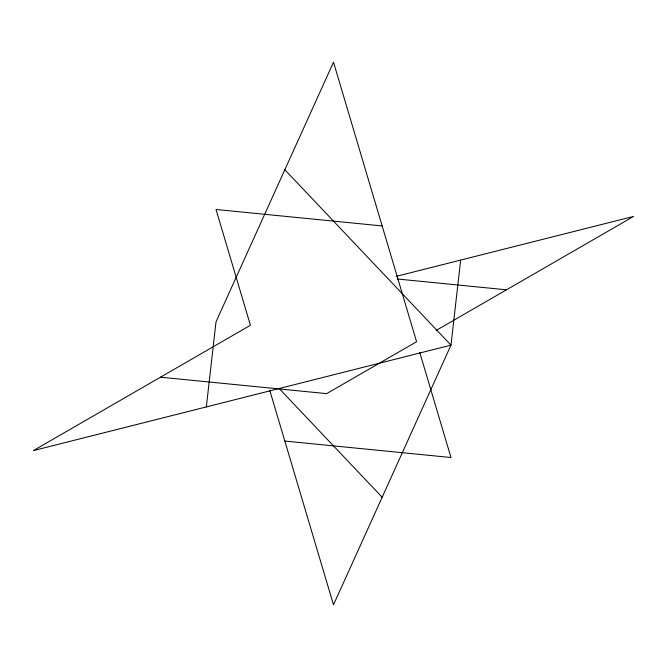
<?xml version="1.0" encoding="UTF-8"?>
<svg xmlns="http://www.w3.org/2000/svg" width="667" height="667" viewBox="0 0 667 667"><rect width="100%" height="100%" fill="white"/><g stroke="black" fill="none" stroke-linecap="round" stroke-linejoin="round"><path stroke-width="1" d="M206.336 406.92L216.016 321.861L333.5 62.189L416.575 341.729L326.655 393.638L160.514 377.188M460.664 260.08L450.984 345.139L333.5 604.811L269.718 390.187M436.085 330.465L633.65 216.4L396.073 276.396M382.166 225.938L216.016 209.48L250.425 325.271L33.35 450.6L450.984 345.139L284.834 169.751M397.224 278.989L506.486 289.812M284.834 441.062L450.984 457.52L419.768 352.493M279.431 388.803L382.166 497.248"/></g></svg>
